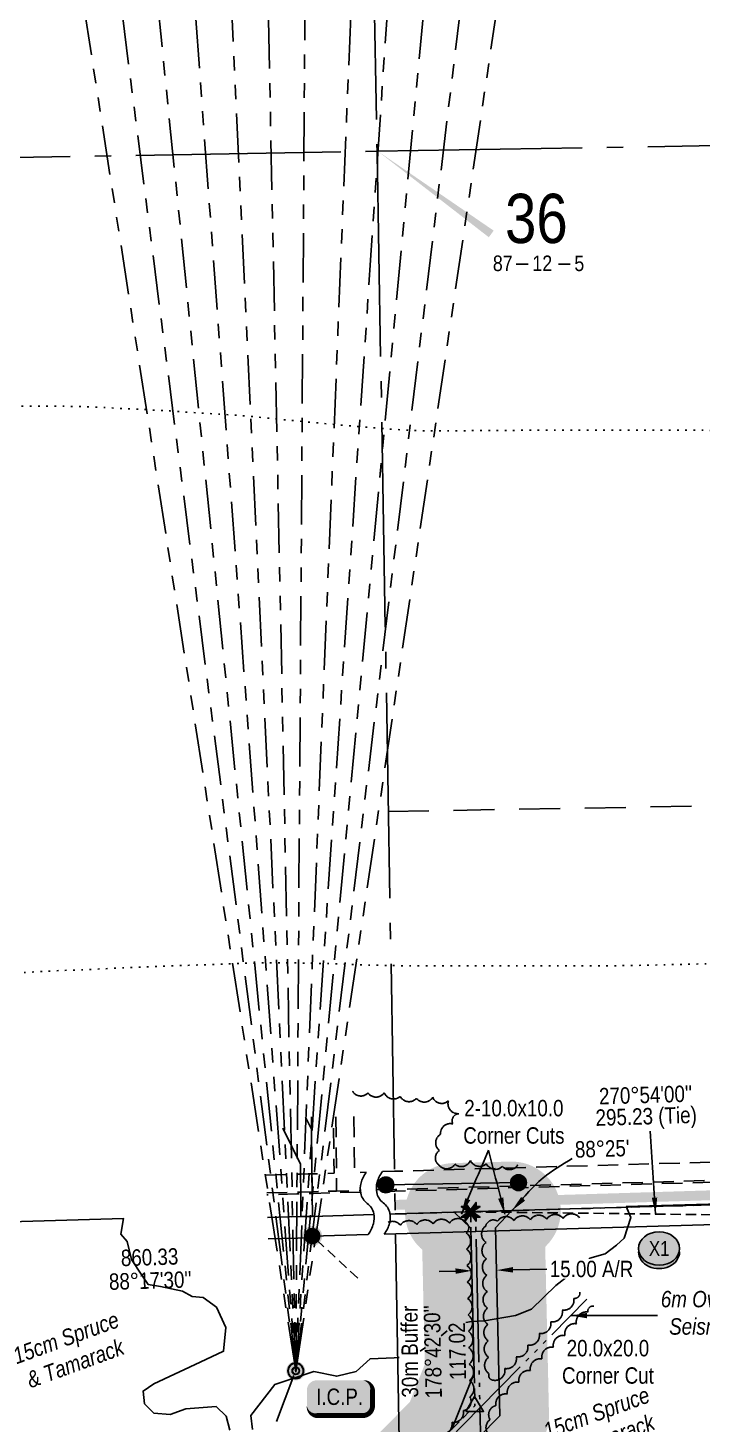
# Model space of a CAD drawing. Extents: x 570482 to 581403, y 6264409 to 6273171.
# Drawn here: x 575341 to 575752, y 6271452 to 6272302 of the extents above; entities that cross this region are included whole.
import ezdxf
from ezdxf.enums import TextEntityAlignment as Align

# ---------------------------------------------------------------- set-up
doc = ezdxf.new("R2010")
doc.units = 0
doc.header["$LTSCALE"] = 5
doc.header["$PDMODE"] = 34
doc.header["$PDSIZE"] = 0.03
for name, pattern in [('0', [1, 1, 0]), ('foc-ACCESSROAD', [3.75, 2.5, -1.25]), ('foc-DOT', [1, 0.2, -0.8]), ('foc-DRILLPATH', [14.75, 6, -1.75, 1.75, -1.75, 1.75, -1.75]), ('foc-FLOWLINE', [3.75, 2.5, -1.25]), ('foc-LSD', [8, 5, -3]), ('foc-QUARTERLINE', [33, 25, -3, 2, -3]), ('foc-SEISMIC', [20.5, 15, -1, 0.5, -1, 0.5, -1, 0.5, -1]), ('foc-TIELINE', [1.875, 1.25, -0.625]), ('foc-TRAV', [1.875, 1.25, -0.625])]:
    doc.linetypes.add(name, pattern=pattern)
doc.layers.get('Defpoints').update_dxf_attribs({"color": 9})
for name, color, linetype in [('10', 1, 'Continuous'), ('9', 3, 'Continuous'), ('ABADATA-DRILL', 8, 'foc-DOT'), ('AS-POWER', 104, 'foc-POWER'), ('AS-POWER-EXISTING-PP', 72, 'Continuous'), ('AS-ROADS', 254, 'Continuous'), ('AS-SEISMIC', 224, 'foc-SEISMIC'), ('CG-NOTES', 7, 'Continuous'), ('F-AR', 190, 'foc-ACCESSROAD'), ('F-EZE', 190, 'foc-FLOWLINE'), ('F-RW', 190, 'Continuous'), ('L-BD', 7, 'Continuous'), ('L-MON', 1, 'Continuous'), ('L-QSEC', 8, 'foc-QUARTERLINE'), ('L-SECLBL', 7, 'Continuous'), ('L-SECTION-LSD', 7, 'foc-LSD'), ('L-TIE', 7, 'foc-TIELINE'), ('P-BUFFER-H 30m', 51, 'Continuous'), ('P-CROSSINGS', 250, 'Continuous'), ('P-FNC BUFFER-T', 40, 'Continuous'), ('P-PDRILLPATH', 12, 'foc-DRILLPATH'), ('P-PROPOSED', 10, 'Continuous'), ('P-PROPOSED-H', 21, 'Continuous'), ('P-TRAV', 4, 'foc-TRAV'), ('P-TXT', 4, 'Continuous'), ('T-BUSH', 110, '0'), ('T-BUSH-T', 110, 'Continuous'), ('WETLAND', 143, 'Continuous')]:
    doc.layers.add(name, color=color, linetype=linetype)
doc.styles.add('80', font='ARIALN.TTF', dxfattribs={"height": 10})
doc.styles.add('80CG', font='ARIALN.TTF', dxfattribs={"height": 10})
doc.styles.add('80L', font='ARIALN.TTF', dxfattribs={"height": 10})
doc.styles.add('80LS', font='ARIALNI.TTF', dxfattribs={"height": 10})
doc.styles.add('Crossing', font='ARIALN.TTF', dxfattribs={"height": 10})
doc.styles.add('foc-LtypeFont', font='ARIALN.TTF', dxfattribs={"height": 7.35})
doc.styles.add('SIMPLEX', font='ARIALN.TTF')
doc.linetypes.add('foc-POWER', pattern='A,6,-1,["P",foc-LtypeFont,S=0.2,R=0,X=-0.625,Y=-0.75],-1.24,4', length=12.24)
doc.dimstyles.new('Compass 5 000', dxfattribs={"dimscale": 5, "dimtxt": 9, "dimasz": 2, "dimexe": 0.2, "dimexo": 0.0625, "dimgap": 0.5, "dimtad": 0, "dimtih": 1, "dimtoh": 1, "dimzin": 0, "dimdsep": 46, "dimtxsty": '80CG', "dimcen": 0.1, "dimse1": 1, "dimse2": 1, "dimclrd": 256, "dimclrt": 256, "dimaunit": 1, "dimadec": 4, "dimazin": 0, "dimtfac": 0.06, "dimtofl": 0, "dimtmove": 0, "dimatfit": 1, "dimfxl": 0.2, "dimtolj": 1, "dimtzin": 0, "dimlwd": -1, "dimarcsym": 0})

# ---------------------------------------------------------------- blocks, each defined once
blk = doc.blocks.new('L-SECLBL')
at = {"layer": '9', "color": 7}
for p, q in [((-5.08, -27.83), (-12.29, -27.83)), ((20.7, -27.83), (13.5, -27.83))]:
    blk.add_line(p, q, dxfattribs=at)
at = {"layer": '10', "color": 2, "style": 'SIMPLEX'}
blk.add_attdef('SEC', text='', height=30, dxfattribs=at).set_placement((0, 0), align=Align.MIDDLE)
at = {"layer": '10', "color": 5, "style": '80L'}
blk.add_attdef('TWP', text='', height=9.5, dxfattribs=at).set_placement((-14.43, -27.37), align=Align.MIDDLE_RIGHT)
blk.add_attdef('RGE', text='', height=9.5, dxfattribs=at).set_placement((3.62, -27.37), align=Align.MIDDLE_CENTER)
blk.add_attdef('MER', text='', height=9.5, dxfattribs=at).set_placement((23.17, -27.37), align=Align.MIDDLE_LEFT)
blk = doc.blocks.new('TRIA')
blk.add_hatch(color=255).paths.add_polyline_path([(-0.04, 1.52), (-1.47, -0.87), (1.39, -0.87)])
blk = doc.blocks.new('TRIAA')
blk.add_blockref('TRIA', (0, 0))
blk = doc.blocks.new('TRIB')
at = {"color": 1}
blk.add_lwpolyline([(-1.12, -0.67), (-0.04, 1.13), (1.04, -0.67)], close=True, dxfattribs=at)
blk = doc.blocks.new('TRIBB')
blk.add_blockref('TRIB', (0, 0))
blk = doc.blocks.new('TRICC')
for name in ['TRIAA', 'TRIBB']:
    blk.add_blockref(name, (0, 0))
blk = doc.blocks.new('plspike')
blk.add_blockref('TRICC', (0, 0))
blk = doc.blocks.new('TEMP')
h = blk.add_hatch(color=255)
h.dxf.hatch_style = 1
h.paths.add_polyline_path([(0, 0.25), (-0.67, 1.15), (-0.67, 0.67), (-1.15, 0.67), (-0.25, 0), (-1.15, -0.67), (-0.67, -0.67), (-0.67, -1.15), (0, -0.25), (0.67, -1.15), (0.67, -0.67), (1.15, -0.67), (0.25, 0), (1.15, 0.67), (0.67, 0.67), (0.67, 1.15)])
h.paths.add_polyline_path([(0.57, 0.85), (0.57, 0.57), (0.85, 0.57), (0.08, 0), (0.85, -0.57), (0.57, -0.57), (0.57, -0.85), (0, -0.08), (-0.57, -0.85), (-0.57, -0.57), (-0.85, -0.57), (-0.08, 0), (-0.85, 0.57), (-0.57, 0.57), (-0.57, 0.85), (0, 0.08)], flags=16)
h = blk.add_hatch(color=1)
h.dxf.hatch_style = 1
h.paths.add_polyline_path([(0, 0.08), (-0.57, 0.85), (-0.57, 0.57), (-0.85, 0.57), (-0.08, 0), (-0.85, -0.57), (-0.57, -0.57), (-0.57, -0.85), (0, -0.08), (0.57, -0.85), (0.57, -0.57), (0.85, -0.57), (0.08, 0), (0.85, 0.57), (0.57, 0.57), (0.57, 0.85)])
at = {"color": 1}
for p, q in [((-0.08, 0), (0.08, 0)), ((0, 0.08), (0, -0.08))]:
    blk.add_line(p, q, dxfattribs=at)
at = {"color": 255, "flags": 128}
blk.add_lwpolyline([(-0.25, 0), (-1.15, 0.67), (-0.67, 0.67), (-0.67, 1.15), (0, 0.25), (0.67, 1.15), (0.67, 0.67), (1.15, 0.67), (0.25, 0), (1.15, -0.67), (0.67, -0.67), (0.67, -1.15), (0, -0.25), (-0.67, -1.15), (-0.67, -0.67), (-1.15, -0.67)], close=True, dxfattribs=at)
at = {"color": 1, "flags": 128}
blk.add_lwpolyline([(-0.08, 0), (-0.85, 0.57), (-0.57, 0.57), (-0.57, 0.85), (0, 0.08), (0.57, 0.85), (0.57, 0.57), (0.85, 0.57), (0.08, 0), (0.85, -0.57), (0.57, -0.57), (0.57, -0.85), (0, -0.08), (-0.57, -0.85), (-0.57, -0.57), (-0.85, -0.57)], close=True, dxfattribs=at)
blk = doc.blocks.new('xing2')
h = blk.add_hatch(color=50)
h.dxf.hatch_style = 1
edge = h.paths.add_edge_path()
edge.add_ellipse((0, 0), major_axis=(-12.5, 0), ratio=0.816297, start_angle=0, end_angle=360)
h = blk.add_hatch(color=250)
h.dxf.hatch_style = 1
edge = h.paths.add_edge_path()
edge.add_ellipse((0, -2.05), major_axis=(-12.5, 0), ratio=0.816297, start_angle=0, end_angle=180)
edge.add_line((12.5, -2.05), (12.5, 0))
edge.add_ellipse((0, 0), major_axis=(-12.5, 0), ratio=0.816297, start_angle=0, end_angle=180, ccw=False)
edge.add_line((-12.5, 0), (-12.5, -2.05))
at = {"color": 250}
blk.add_ellipse((0, 0), major_axis=(-12.5, 0), ratio=0.816297, dxfattribs=at)
blk.add_ellipse((0, -2.05), major_axis=(-12.5, 0), ratio=0.816297, start_param=0, end_param=3.141593, dxfattribs=at)
at = {"color": 250, "style": 'Crossing'}
blk.add_attdef('CROSSING', text='', height=9, dxfattribs=at).set_placement((0.09, 0.02), align=Align.MIDDLE_CENTER)
at = {"color": 250, "style": 'Crossing', "flags": 1}
for tag, p in [('OWNER', (0.09, -12.49)), ('DESCRIPTION', (0.09, -25.77)), ('LOCATION', (0.09, -39.3)), ('DWG_REF', (0.09, -52.84))]:
    blk.add_attdef(tag, text='', height=9, dxfattribs=at).set_placement(p, align=Align.MIDDLE_CENTER)
blk = doc.blocks.new('fdia')
at = {"color": 255, "const_width": 1}
blk.add_lwpolyline([(-0.5, 0, 1), (0.5, 0, 1)], format="xyb", close=True, dxfattribs=at)
blk = doc.blocks.new('Fdiaa')
blk.add_blockref('fdia', (0, 0))
blk = doc.blocks.new('fdib')
at = {"color": 1, "const_width": 1.6}
blk.add_lwpolyline([(-0.4, 0, 1), (0.4, 0, 1)], format="xyb", close=True, dxfattribs=at)
at = {"color": 1}
blk.add_circle((0, 0), 0.8, dxfattribs=at)
blk = doc.blocks.new('Fdibb')
blk.add_blockref('fdib', (0, 0))
blk = doc.blocks.new('fdicc')
for name in ['Fdibb', 'Fdiaa']:
    blk.add_blockref(name, (0, 0))
blk = doc.blocks.new('FDI')
blk.add_blockref('fdicc', (0, 0))
blk = doc.blocks.new('POWERPOLE')
h = blk.add_hatch(color=255)
edge = h.paths.add_edge_path()
edge.add_arc((0, 0), 0.96, 0, 360)
at = {"linetype": 'Continuous'}
for p, q in [((0.68, -0.68), (-0.68, 0.68)), ((-0.68, -0.68), (0.68, 0.68))]:
    blk.add_line(p, q, dxfattribs=at)
blk.add_circle((0, 0), 0.96, dxfattribs=at)
blk = doc.blocks.new('plbh')
at = {"layer": 'L-MON'}
h = blk.add_hatch(color=255, dxfattribs=at)
h.dxf.hatch_style = 1
edge = h.paths.add_edge_path()
edge.add_arc((0, 0), 1.16, 0, 360)
h = blk.add_hatch(color=256, dxfattribs=at)
h.dxf.hatch_style = 1
h.paths.add_polyline_path([(-0.96, 0, 1), (0.96, 0, 1)])
h.paths.add_polyline_path([(0.91, 0, -1), (-0.91, 0, -1)], flags=16)
h.paths.add_polyline_path([(0.45, 0, -1), (-0.45, 0, -1)], flags=0)
h = blk.add_hatch(color=256, dxfattribs=at)
h.dxf.hatch_style = 1
h.paths.add_polyline_path([(-0.45, 0, 1), (0.45, 0, 1)])
h.paths.add_polyline_path([(0.4, 0, -1), (-0.4, 0, -1)], flags=16)
at = {"layer": 'L-MON', "color": 240}
for radius in [0.96, 0.91, 0.45, 0.4]:
    blk.add_circle((0, 0), radius, dxfattribs=at)
blk = doc.blocks.new('*U109')
h = blk.add_hatch(color=254)
edge = h.paths.add_edge_path()
edge.add_line((-14, -11.5), (14, -11.5))
edge.add_arc((14, -5.5), 6, 270, 360)
edge.add_line((20, -5.5), (20, 4))
edge.add_arc((14, 4), 6, 0, 90)
edge.add_line((14, 10), (-14, 10))
edge.add_arc((-14, 4), 6, 90, 180)
edge.add_line((-20, 4), (-20, -5.5))
edge.add_arc((-14, -5.5), 6, 180, 270)
at = {"color": 1, "flags": 128}
blk.add_lwpolyline([(-14, -11.5, 3, 3, 0), (14, -11.5, 3, 3, 0.414214), (20, -5.5, 3, 3, 0), (20, 4, 3, 0, 0.414214), (14, 10, 0, 0, 0), (-14, 10, 0, 0, 0.414214), (-20, 4, 0, 0, 0), (-20, -5.5, 0, 3, 0.414214)], format="xyseb", close=True, dxfattribs=at)
blk.add_lwpolyline([(-9.97, -5.3, 0, 10, 0), (0, 0, 5, 5, 0)], format="xyseb", dxfattribs=at)
at = {"color": 1, "style": '80'}
blk.add_attdef('ENTER_TEXT_001', (-35.99, -5), '', height=10, dxfattribs=at)
blk = doc.blocks.new('*D98')
at = {"layer": 'Defpoints', "color": 0, "transparency": 16777216}
for p in [(575626.33, 6271545.63), (575611.49, 6271538.74), (575626.48, 6271539.08)]:
    blk.add_point(p, dxfattribs=at)
at = {"layer": 'P-TXT', "transparency": 16777216}
for p, q in [((575601.35, 6271545.07), (575591.35, 6271544.85)), ((575636.33, 6271545.86), (575656.95, 6271546.32))]:
    blk.add_line(p, q, dxfattribs=at)
for points in [[(575601.31, 6271546.74), (575601.38, 6271543.4), (575611.34, 6271545.3)], [(575636.29, 6271547.53), (575636.37, 6271544.19), (575626.33, 6271545.63)]]:
    blk.add_solid(points, dxfattribs=at)
at = {"layer": 'P-TXT', "transparency": 16777216, "insert": (575684.24, 6271546.32), "char_height": 10, "attachment_point": 5, "style": '80CG', "bg_fill": 3, "box_fill_scale": 1.1, "bg_fill_color": 256, "bg_fill_true_color": 13158600, "bg_fill_transparency": 0}
blk.add_mtext('\\A1;15.00 A/R', dxfattribs=at)

msp = doc.modelspace()

# ---------------------------------------------------------------- hatches: boundary and pattern name
at = {"layer": 'P-BUFFER-H 30m'}
h = msp.add_hatch(color=256, dxfattribs=at)
h.dxf.hatch_style = 1
edge = h.paths.add_edge_path()
edge.add_arc((575498.378, 6271312.2), 99.958, 0.503381, 33.282901, ccw=False)
edge.add_line((575598.332, 6271313.079), (575599.473, 6271183.139))
edge.add_arc((575499.52, 6271182.261), 99.958, -89.496619, 0.503381, ccw=False)
edge.add_line((575500.398, 6271082.307), (575310.486, 6271080.638))
edge.add_arc((575309.608, 6271180.592), 99.958, 180.503381, 270.503381, ccw=False)
edge.add_line((575209.654, 6271179.714), (575208.512, 6271309.654))
edge.add_arc((575308.466, 6271310.532), 99.958, 90.503381, 180.503381, ccw=False)
edge.add_line((575307.588, 6271410.486), (575497.5, 6271412.154))
edge.add_arc((575498.378, 6271312.2), 99.958, 78.077308, 90.503381, ccw=False)
edge.add_line((575519.029, 6271410.002), (575573.539, 6271465.428))
edge.add_line((575573.539, 6271465.428), (575582.63, 6271488.371))
edge.add_line((575582.63, 6271488.371), (575581.059, 6271558.046))
edge.add_line((575581.059, 6271558.046), (575579.886, 6271559.16))
edge.add_arc((575600.54, 6271580.9), 29.987, 91.492457, 226.467361, ccw=False)
edge.add_line((575599.759, 6271610.877), (575634.732, 6271611.788))
edge.add_arc((575635.513, 6271581.811), 29.987, -43.532639, 91.492457, ccw=False)
edge.add_line((575657.254, 6271561.157), (575656.005, 6271559.843))
edge.add_line((575656.005, 6271559.843), (575658.309, 6271457.666))
edge.add_arc((575628.33, 6271456.99), 29.987, -44.522762, 1.291687, ccw=False)
edge.add_line((575649.71, 6271435.963), (575581.94, 6271367.055))
at = {"layer": 'P-PROPOSED-H'}
h = msp.add_hatch(color=256, dxfattribs=at)
h.dxf.hatch_style = 1
h.paths.add_polyline_path([(575612.746, 6271482.972), (575610.757, 6271571.193), (575600.54, 6271580.9), (575635.513, 6271581.811), (575625.747, 6271571.531), (575628.33, 6271456.99), (575485.824, 6271312.09), (575464.611, 6271311.904), (575599.179, 6271448.733)])

# ---------------------------------------------------------------- linework, layer by layer
at = {"layer": 'ABADATA-DRILL', "flags": 128}
for points in [[(574629.628, 6272033.367), (574630.451, 6272033.596), (574642.526, 6272036.859), (574654.745, 6272039.855), (574667.109, 6272042.603), (574679.658, 6272045.044), (574692.376, 6272046.928), (574705.189, 6272048.593), (574718.053, 6272050.18), (574730.947, 6272051.777), (574743.851, 6272053.354), (574756.646, 6272054.909), (574769.608, 6272056.638), (574778.299, 6272057.741), (574782.362, 6272058.202), (574791.774, 6272059.318), (574804.737, 6272060.986), (574817.709, 6272062.665), (574830.718, 6272063.953), (574843.76, 6272064.543), (574856.691, 6272064.62), (574869.767, 6272064.38), (574882.854, 6272064.1), (574895.95, 6272063.851), (574909.036, 6272063.661), (574922.109, 6272063.581), (574935.149, 6272063.69), (574948.224, 6272064.08), (574961.116, 6272064.667), (574974.165, 6272065.377), (574987.137, 6272065.995), (575000.045, 6272066.212), (575012.977, 6272066.189), (575025.898, 6272066.257), (575038.81, 6272066.264), (575051.742, 6272066.231), (575064.673, 6272066.289), (575077.744, 6272066.349), (575090.675, 6272066.416), (575103.614, 6272066.614), (575116.552, 6272066.841), (575129.439, 6272067.138), (575142.405, 6272067.456), (575155.353, 6272067.694), (575168.212, 6272067.86), (575181.139, 6272068.127), (575194.054, 6272068.555), (575206.947, 6272069.022), (575219.852, 6272069.469), (575232.779, 6272069.726), (575245.717, 6272069.924), (575258.624, 6272070.241), (575271.559, 6272070.608), (575284.626, 6272070.928), (575297.704, 6272071.178), (575310.73, 6272071.497), (575323.646, 6272071.845), (575336.575, 6272071.992), (575349.497, 6272072.009), (575362.531, 6272071.918), (575375.438, 6272071.596), (575388.36, 6272071.023), (575401.424, 6272070.332), (575414.417, 6272069.741), (575427.272, 6272068.997), (575440.159, 6272068.113), (575453.046, 6272067.31), (575467.043, 6272066.446), (575479.934, 6272065.372), (575492.929, 6272064.051), (575505.933, 6272062.789), (575518.897, 6272061.567), (575531.749, 6272060.403), (575544.64, 6272059.32), (575557.511, 6272058.266), (575570.509, 6272057.364), (575583.418, 6272056.931), (575596.351, 6272056.909), (575609.441, 6272057.029), (575622.441, 6272057.118), (575635.312, 6272057.174), (575648.232, 6272057.271), (575661.144, 6272057.318), (575674.085, 6272057.336), (575686.988, 6272057.263), (575699.33, 6272057.27), (575708.831, 6272057.337), (575721.742, 6272057.354), (575734.674, 6272057.362), (575747.737, 6272057.311), (575760.813, 6272057.081), (575773.841, 6272056.761), (575786.74, 6272056.337), (575799.662, 6272055.804), (575812.565, 6272055.131), (575825.542, 6272054.309), (575838.459, 6272053.457), (575851.365, 6272052.653), (575864.431, 6272051.843), (575877.399, 6272050.971), (575890.247, 6272050.067), (575903.116, 6272049.053), (575915.977, 6272047.969), (575928.878, 6272046.936), (575941.728, 6272045.882), (575976.525, 6272042.953)], [(574635.014, 6271728.377), (574638.209, 6271727.889), (574650.282, 6271726.161), (574662.421, 6271724.605), (574667.653, 6271723.986), (574674.708, 6271723.171), (574687.034, 6271721.807), (574699.529, 6271720.477), (574712.015, 6271719.136), (574719.48, 6271718.347), (574724.64, 6271717.808), (574737.355, 6271716.531), (574741.482, 6271716.134), (574750.208, 6271715.307), (574753.474, 6271715.005), (574763.141, 6271714.145), (574776.13, 6271713.163), (574789.165, 6271712.412), (574799.474, 6271712.003), (574812.542, 6271711.673), (574825.618, 6271711.453), (574838.683, 6271711.283), (574851.757, 6271711.143), (574864.849, 6271711.143), (574877.888, 6271711.312), (574890.806, 6271711.57), (574903.732, 6271711.867), (574916.648, 6271712.234), (574929.711, 6271712.714), (574942.774, 6271713.234), (574955.839, 6271713.634), (574968.899, 6271713.764), (574981.961, 6271713.753), (574995.045, 6271713.633), (575008.132, 6271713.364), (575021.211, 6271712.973), (575034.292, 6271712.493), (575047.382, 6271712.024), (575060.451, 6271711.613), (575073.51, 6271711.213), (575086.578, 6271710.853), (575099.656, 6271710.523), (575112.761, 6271710.383), (575125.829, 6271710.593), (575138.884, 6271711.013), (575151.968, 6271711.453), (575165.041, 6271711.953), (575178.112, 6271712.583), (575191.19, 6271713.373), (575204.265, 6271714.373), (575217.286, 6271715.562), (575230.295, 6271716.862), (575243.273, 6271718.2), (575256.293, 6271719.459), (575269.315, 6271720.628), (575282.335, 6271721.888), (575295.352, 6271723.267), (575308.372, 6271724.566), (575321.414, 6271725.686), (575334.459, 6271726.665), (575347.496, 6271727.515), (575360.557, 6271728.154), (575373.63, 6271728.655), (575386.712, 6271729.205), (575399.773, 6271729.844), (575412.845, 6271730.424), (575425.928, 6271730.895), (575439.012, 6271731.355), (575452.076, 6271731.815), (575465.15, 6271732.305), (575478.065, 6271732.702), (575491.144, 6271732.842), (575504.047, 6271732.779), (575516.883, 6271732.585), (575529.752, 6271732.191), (575542.682, 6271731.698), (575555.601, 6271731.295), (575568.507, 6271731.112), (575575.629, 6271731.068), (575588.701, 6271731.038), (575601.752, 6271731.097), (575614.844, 6271731.117), (575627.926, 6271731.078), (575641.019, 6271731.058), (575654.121, 6271731.048), (575667.234, 6271730.999), (575680.326, 6271730.979), (575693.407, 6271731.049), (575706.466, 6271731.209), (575719.554, 6271731.449), (575736.4, 6271731.846), (575749.486, 6271732.176), (575762.573, 6271732.476), (575775.66, 6271732.766), (575788.736, 6271733.066), (575801.792, 6271733.426), (575814.868, 6271733.756), (575827.938, 6271733.886), (575841.031, 6271733.836), (575854.097, 6271733.596), (575867.184, 6271733.306), (575880.281, 6271733.057), (575893.367, 6271732.817), (575906.452, 6271732.617), (575919.539, 6271732.367), (575932.486, 6271732.055), (575945.582, 6271731.835), (575958.507, 6271731.692), (575971.35, 6271731.598), (575984.233, 6271731.545), (575997.185, 6271731.562), (576010.127, 6271731.55), (576023.05, 6271731.497), (576036.034, 6271731.396), (576048.948, 6271731.253), (576062.033, 6271731.133), (576074.975, 6271731.091), (576087.917, 6271731.108), (576101.01, 6271731.068), (576113.964, 6271730.966), (576126.886, 6271730.964), (576139.994, 6271731.154), (576152.922, 6271731.422), (576165.859, 6271731.689), (576178.778, 6271731.876), (576191.667, 6271732.013), (576204.754, 6271732.283), (576221.085, 6271732.941), (576242.05, 6271733.99)]]:
    msp.add_lwpolyline(points, dxfattribs=at)
at = {"layer": 'AS-POWER', "flags": 128}
msp.add_lwpolyline([(575558.907, 6271597.594), (575639.736, 6271598.955)], dxfattribs=at)
at = {"layer": 'AS-ROADS', "const_width": 5.997, "flags": 128}
msp.add_lwpolyline([(576470.68, 6271613.061), (575676.438, 6271588.806), (575601.379, 6271586.501), (575564.996, 6271585.437)], dxfattribs=at)
at = {"layer": 'AS-SEISMIC'}
msp.add_line((575620.233, 6271284.611), (575613.605, 6271577.936), dxfattribs=at)
at = {"layer": 'AS-SEISMIC', "flags": 128}
msp.add_lwpolyline([(575288.98, 6271155.126), (575312.714, 6271168.541), (575332.864, 6271179.93), (575559.658, 6271404.269), (575616.23, 6271461.782), (575681.324, 6271527.959)], dxfattribs=at)
at = {"layer": 'F-AR', "flags": 128}
for points in [[(575528.438, 6271639.121), (575528.901, 6271593.857), (575513.982, 6271593.464), (575513.859, 6271604.339), (575513.565, 6271631.55), (575513.482, 6271638.957)], [(575553.13, 6271594.505), (575564.39, 6271594.827), (575902.636, 6271604.498), (576124.212, 6271611.133), (576141.112, 6271611.598), (576148.107, 6271611.79), (576239.114, 6271614.291), (576249.897, 6271614.587), (576370.729, 6271618.641), (576400.878, 6271619.663), (576470.522, 6271622.002)], [(575486.323, 6271592.671), (575504.611, 6271593.195), (575506.654, 6271593.254), (575506.984, 6271593.264), (575513.982, 6271593.464), (575528.901, 6271593.857), (575543.33, 6271594.269)], [(575551.606, 6271579.503), (575514.162, 6271578.43), (575511.77, 6271578.362), (575507.16, 6271578.255), (575506.774, 6271578.244), (575497.524, 6271577.979)]]:
    msp.add_lwpolyline(points, dxfattribs=at)
msp.add_lwpolyline([(576470.793, 6271606.972), (576401.153, 6271604.639), (576371, 6271603.85), (576250.328, 6271599.587), (576148.266, 6271596.622), (576141.271, 6271596.418, -0.0000164), (575905.235, 6271589.64, -0.0000164), (575564.532, 6271579.867), (575561.43, 6271579.778)], format="xyb", dxfattribs=at)
at = {"layer": 'F-EZE', "flags": 128}
for points in [[(575486.028, 6271603.59), (575504.497, 6271604.09), (575506.857, 6271604.153), (575511.499, 6271604.279), (575513.859, 6271604.339), (575527.332, 6271604.707), (575526.954, 6271639.105)], [(575539.448, 6271639.242), (575539.824, 6271605.067), (575546.985, 6271605.274)], [(575556.786, 6271605.676), (575564.19, 6271605.891), (576123.911, 6271622.071), (576140.997, 6271622.567), (576147.993, 6271622.769), (576238.811, 6271625.403), (576370.535, 6271629.217), (576400.687, 6271630.097), (576407.004, 6271630.28), (576470.322, 6271633.094)], [(576470.547, 6271620.597), (576407.462, 6271617.793), (576400.916, 6271617.607), (576370.764, 6271616.74), (576148.122, 6271610.383), (576141.127, 6271610.183), (575564.41, 6271593.753), (575553.256, 6271593.435)], [(575543.443, 6271593.219), (575514.005, 6271592.379), (575511.624, 6271592.311), (575506.997, 6271592.179), (575504.622, 6271592.111), (575486.352, 6271591.591)]]:
    msp.add_lwpolyline(points, dxfattribs=at)
at = {"layer": 'F-RW'}
for points in [[(575561.43, 6271579.778), (575564.532, 6271579.867), (575905.235, 6271589.64), (576141.271, 6271596.418), (576141.127, 6271610.183), (576141.112, 6271611.598), (576140.997, 6271622.567), (576140.472, 6271672.662), (576147.468, 6271672.736), (576147.993, 6271622.769), (576148.107, 6271611.79), (576148.122, 6271610.383), (576148.266, 6271596.622), (576250.328, 6271599.587), (576371, 6271603.85), (576401.153, 6271604.639), (576470.793, 6271606.972)], [(575509.885, 6271638.921), (575513.565, 6271631.55), (575513.859, 6271604.339), (575513.982, 6271593.464), (575514.005, 6271592.379), (575514.162, 6271578.43), (575551.606, 6271579.503)], [(575486.728, 6271577.669), (575506.774, 6271578.244), (575507.16, 6271578.255), (575506.997, 6271592.179), (575506.984, 6271593.264), (575506.857, 6271604.153), (575506.786, 6271610.17), (575496.058, 6271632.183)], [(576470.936, 6271599.055), (576401.301, 6271596.584), (576371.149, 6271595.743), (576250.569, 6271591.236), (576148.352, 6271588.617), (576148.392, 6271584.615), (575905.579, 6271577.65), (575564.879, 6271567.877), (575557.877, 6271567.676)], [(575548.072, 6271567.395), (575514.065, 6271566.42), (575514.076, 6271565.42), (575487.081, 6271564.647)]]:
    msp.add_lwpolyline(points, dxfattribs=at)
at = {"layer": 'F-RW', "flags": 128}
for points in [[(575546.985, 6271605.274, 0.0981962), (575543.769, 6271598.76, 0.1150249), (575543.559, 6271592.539, 0.1891018), (575547.528, 6271586.335, -0.1891018), (575551.497, 6271580.13, -0.1150249), (575551.287, 6271573.91, -0.0981962), (575548.072, 6271567.395)], [(575556.787, 6271605.677, 0.0981962), (575553.561, 6271599.142, 0.1150249), (575553.35, 6271592.901, 0.1891018), (575557.332, 6271586.677, -0.1891018), (575561.314, 6271580.452, -0.1150249), (575561.103, 6271574.212, -0.0981962), (575557.877, 6271567.676)]]:
    msp.add_lwpolyline(points, format="xyb", dxfattribs=at)
at = {"layer": 'L-QSEC'}
for p, q in [((575538.612, 6273031.425), (575553.562, 6272227.178)), ((575553.562, 6272227.178), (576359.37, 6272240.977)), ((574746.577, 6272213.359), (575553.562, 6272227.178)), ((575553.562, 6272227.178), (575567.334, 6271422.916))]:
    msp.add_line(p, q, dxfattribs=at)
at = {"layer": 'L-SECLBL', "flags": 128}
msp.add_lwpolyline([(575554.058, 6272227.186, 0, 5, 0), (575623.12, 6272176.838, 0, 0, 0)], format="xyseb", dxfattribs=at)
at = {"layer": 'L-SECTION-LSD'}
msp.add_line((575560.154, 6271825.042), (576366.63, 6271838.858), dxfattribs=at)
at = {"layer": 'L-TIE'}
for p, q in [((575610.532, 6271581.187), (575905.579, 6271577.65)), ((575541.822, 6271540.781), (575514.065, 6271566.42))]:
    msp.add_line(p, q, dxfattribs=at)
at = {"layer": 'P-PDRILLPATH'}
for p, q in [((575724.274, 6272975.619), (575503.963, 6271483.616)), ((575503.963, 6271483.616), (575684.297, 6272974.935)), ((575644.319, 6272974.251), (575503.963, 6271483.616)), ((575503.963, 6271483.616), (575604.342, 6272973.567)), ((575564.365, 6272972.883), (575503.963, 6271483.616)), ((575314.086, 6272968.401), (575503.963, 6271483.616)), ((575503.963, 6271483.616), (575354.063, 6272969.085)), ((575394.04, 6272969.769), (575503.963, 6271483.616)), ((575503.963, 6271483.616), (575434.017, 6272970.453)), ((575473.995, 6272971.137), (575503.963, 6271483.616)), ((575503.963, 6271483.616), (575513.972, 6272971.821))]:
    msp.add_line(p, q, dxfattribs=at)
at = {"layer": 'P-PDRILLPATH', "flags": 128}
for points in [[(575503.954, 6271484.324), (575273.507, 6272967.981)], [(575413.97, 6271246.475), (575503.954, 6271484.324)]]:
    msp.add_lwpolyline(points, dxfattribs=at)
at = {"layer": 'P-PROPOSED'}
msp.add_lwpolyline([(575612.746, 6271482.972), (575610.757, 6271571.193), (575600.54, 6271580.9), (575635.513, 6271581.811), (575625.747, 6271571.531), (575628.33, 6271456.99), (575485.824, 6271312.09), (575464.611, 6271311.904), (575599.179, 6271448.733)], close=True, dxfattribs=at)
at = {"layer": 'P-TRAV'}
for p, q in [((575610.532, 6271581.185), (575610.757, 6271571.193)), ((575612.746, 6271482.972), (575613.197, 6271462.986)), ((575599.179, 6271448.733), (575613.197, 6271462.986))]:
    msp.add_line(p, q, dxfattribs=at)
at = {"layer": 'T-BUSH', "flags": 128}
for points in [[(575639.315, 6271609.855, -0.5205671), (575629.894, 6271608.845, -0.5205671), (575620.147, 6271610.523, -0.5205671), (575610.422, 6271612.469, -0.5205671), (575600.955, 6271610.21, -0.5205671), (575591.166, 6271609.728, -0.5205671), (575591.496, 6271618.495, -0.5205671), (575592.184, 6271628.393, -0.5205671), (575599.703, 6271634.718, -0.5205671), (575603.264, 6271640.961, -0.5205671), (575596.992, 6271648.744, -0.5205671), (575587.478, 6271650.939, -0.5205671), (575577.55, 6271650.319, -0.5205671), (575567.627, 6271651.474, -0.5205671), (575557.942, 6271653.691, -0.5205671), (575547.947, 6271653.672, -0.5205671), (575538.583, 6271654.705, -0.5205671)], [(575676.934, 6271577.583, 0.5205671), (575666.947, 6271577.165, 0.5205671), (575656.96, 6271576.748, 0.5205671), (575646.973, 6271576.33, 0.5205671), (575636.986, 6271575.912, 0.5205671), (575626.999, 6271575.495, 0.5205671), (575619.727, 6271572.532, 0.5205671), (575619.952, 6271562.539, 0.5205671), (575620.178, 6271552.546, 0.5205671), (575620.404, 6271542.552, 0.5205671), (575620.63, 6271532.559, 0.5205671), (575620.856, 6271522.566, 0.5205671), (575621.081, 6271512.573, 0.5205671), (575621.307, 6271502.58, 0.5205671), (575621.533, 6271492.586, 0.5205671), (575621.759, 6271482.593, 0.5205671), (575624.363, 6271478.603, 0.5205671), (575631.373, 6271485.729, 0.5205671), (575638.382, 6271492.855, 0.5205671), (575645.392, 6271499.982, 0.5205671), (575652.402, 6271507.108, 0.5205671), (575659.411, 6271514.234, 0.5205671), (575666.421, 6271521.36, 0.5205671), (575673.43, 6271528.486, 0.5205671), (575677.049, 6271532.165, 0.5205671)], [(575315.384, 6271515.715, 0.5205671), (575315.508, 6271505.72, 0.5205671), (575315.631, 6271495.725, 0.5205671), (575315.754, 6271485.73, 0.5205671), (575315.877, 6271475.735, 0.5205671), (575316, 6271465.74, 0.5205671), (575316.123, 6271455.745, 0.5205671), (575316.246, 6271445.75, 0.5205671), (575316.347, 6271435.755, 0.5205671), (575316.426, 6271425.759, 0.5205671), (575316.504, 6271415.764, 0.5205671), (575316.583, 6271405.768, 0.5205671), (575316.662, 6271395.773, 0.5205671), (575316.741, 6271385.777, 0.5205671), (575316.82, 6271375.782, 0.5205671), (575316.898, 6271365.787, 0.5205671), (575316.977, 6271355.791, 0.5205671), (575317.056, 6271345.796, 0.5205671), (575317.135, 6271335.8, 0.5205671), (575317.226, 6271325.805, 0.5205671), (575317.32, 6271315.81, 0.5205671), (575317.415, 6271305.814, 0.5205671), (575317.509, 6271295.819, 0.5205671), (575317.603, 6271285.824, 0.5205671), (575317.698, 6271275.828, 0.5205671), (575317.792, 6271265.833, 0.5205671), (575317.887, 6271255.838, 0.5205671), (575317.981, 6271245.842, 0.5205671), (575318.076, 6271235.847, 0.5205671), (575318.17, 6271225.852, 0.5205671), (575318.265, 6271215.856, 0.5205671), (575318.359, 6271205.861, 0.5205671), (575318.454, 6271195.866, 0.5205671), (575318.548, 6271185.871, 0.5205671), (575321.131, 6271180.188, 0.5205671), (575329.72, 6271185.256, 0.5205671), (575336.827, 6271192.286, 0.5205671), (575343.933, 6271199.315, 0.5205671), (575351.039, 6271206.345, 0.5205671), (575358.146, 6271213.374, 0.5205671), (575365.252, 6271220.404, 0.5205671), (575372.359, 6271227.433, 0.5205671), (575379.465, 6271234.463, 0.5205671), (575386.572, 6271241.492, 0.5205671), (575393.678, 6271248.522, 0.5205671), (575400.784, 6271255.551, 0.5205671), (575407.891, 6271262.581, 0.5205671), (575414.997, 6271269.61, 0.5205671), (575422.104, 6271276.64, 0.5205671), (575429.21, 6271283.669, 0.5205671), (575436.316, 6271290.699, 0.5205671), (575443.423, 6271297.728, 0.5205671), (575450.529, 6271304.758, 0.5205671), (575457.636, 6271311.787, 0.5205671), (575464.742, 6271318.817, 0.5205671), (575471.849, 6271325.846, 0.5205671), (575478.955, 6271332.876, 0.5205671), (575486.061, 6271339.905, 0.5205671), (575493.168, 6271346.935, 0.5205671), (575500.274, 6271353.964, 0.5205671), (575507.381, 6271360.994, 0.5205671), (575514.487, 6271368.023, 0.5205671), (575521.594, 6271375.053, 0.5205671), (575528.7, 6271382.082, 0.5205671), (575535.806, 6271389.112, 0.5205671), (575542.913, 6271396.141, 0.5205671), (575550.019, 6271403.171, 0.5205671), (575557.102, 6271410.223, 0.5205671), (575564.112, 6271417.349, 0.5205671), (575571.121, 6271424.476, 0.5205671), (575578.131, 6271431.602, 0.5205671), (575585.14, 6271438.728, 0.5205671), (575592.15, 6271445.854, 0.5205671), (575599.16, 6271452.98, 0.5205671), (575606.169, 6271460.106, 0.5205671), (575610.08, 6271468.46, 0.5205671), (575609.854, 6271478.453, 0.5205671), (575609.629, 6271488.447, 0.5205671), (575609.403, 6271498.44, 0.5205671), (575609.177, 6271508.433, 0.5205671), (575608.951, 6271518.426, 0.5205671), (575608.725, 6271528.419, 0.5205671), (575608.5, 6271538.413, 0.5205671), (575608.274, 6271548.406, 0.5205671), (575608.048, 6271558.399, 0.5205671), (575607.822, 6271568.392, 0.5205671), (575607.68, 6271574.687, 0.5205671), (575597.693, 6271574.269, 0.5205671), (575587.706, 6271573.852, 0.5205671), (575577.719, 6271573.434, 0.5205671), (575567.732, 6271573.016, 0.3506313), (575560.337, 6271574.855)], [(575626.229, 6271284.746, -0.5205671), (575626.003, 6271294.739, -0.5205671), (575625.778, 6271304.733, -0.5205671), (575625.552, 6271314.726, -0.5205671), (575625.326, 6271324.719, -0.5205671), (575625.1, 6271334.712, -0.5205671), (575624.874, 6271344.705, -0.5205671), (575624.649, 6271354.699, -0.5205671), (575624.423, 6271364.692, -0.5205671), (575624.197, 6271374.685, -0.5205671), (575623.971, 6271384.678, -0.5205671), (575623.745, 6271394.671, -0.5205671), (575623.52, 6271404.665, -0.5205671), (575623.294, 6271414.658, -0.5205671), (575623.068, 6271424.651, -0.5205671), (575622.842, 6271434.644, -0.5205671), (575622.616, 6271444.637, -0.5205671), (575622.391, 6271454.631, -0.5205671), (575625.959, 6271463.12, -0.5205671), (575632.969, 6271470.246, -0.5205671), (575639.978, 6271477.373, -0.5205671), (575646.988, 6271484.499, -0.5205671), (575653.997, 6271491.625, -0.5205671), (575661.007, 6271498.751, -0.5205671), (575668.016, 6271505.877, -0.5205671), (575675.026, 6271513.003, -0.5205671), (575682.035, 6271520.129, -0.5205671), (575685.6, 6271523.753, -0.5205671)]]:
    msp.add_lwpolyline(points, format="xyb", dxfattribs=at)
at = {"layer": 'WETLAND', "flags": 128}
for points in [[(575607.669, 6271513.851), (575611.036, 6271514.303), (575618.904, 6271514.855), (575637.871, 6271518.12), (575647.685, 6271521.83), (575662.521, 6271536.41), (575679.146, 6271549.33), (575683.145, 6271552.882), (575692.475, 6271555.547), (575699.362, 6271560.876), (575704.028, 6271565.094), (575708.249, 6271577.75), (575705.361, 6271584.411), (576113.408, 6271595.922)], [(574970.967, 6271564.597), (575399.075, 6271577.1), (575397.283, 6271567.547), (575401.226, 6271563.063), (575403.945, 6271552.192), (575410.064, 6271542.679), (575413.983, 6271536.938), (575421.485, 6271535.711), (575434.852, 6271532.848), (575440.777, 6271529.678), (575447.546, 6271529.023), (575455.626, 6271523.131), (575461.303, 6271510.691), (575459.993, 6271496.287), (575445.8, 6271489.522), (575417.403, 6271476.478), (575410.951, 6271471.994), (575411.828, 6271464.323), (575417.53, 6271458.624), (575427.399, 6271457.748), (575437.048, 6271461.255), (575455.47, 6271462.57), (575461.611, 6271456.652), (575463.804, 6271448.104)], [(575592.562, 6271505.634), (575596.297, 6271508.641)], [(575579.791, 6271496.407), (575582.955, 6271498.483)], [(575477.576, 6271448.641), (575476.696, 6271457.208), (575491.202, 6271476.098), (575514.936, 6271484.003), (575528.967, 6271481.052), (575540.783, 6271483.863), (575549.222, 6271491.736), (575563.85, 6271492.298), (575567.041, 6271492.527)]]:
    msp.add_lwpolyline(points, dxfattribs=at)

# ---------------------------------------------------------------- block references
at = {"layer": 'AS-POWER-EXISTING-PP', "xscale": 4.997878399999962, "yscale": 4.997878399999962, "zscale": 4.997878399999962}
for p in [(575639.736, 6271598.955), (575558.907, 6271597.594)]:
    msp.add_blockref('POWERPOLE', p, dxfattribs=at)
at = {"layer": 'CG-NOTES', "color": 3}
ref = msp.add_blockref('*U109', (575530.761, 6271468.556), dxfattribs=dict(at, xscale=0.9998298167428145, yscale=0.9998298167428145, zscale=0.9998298167428145))
ref.add_attrib('ENTER_TEXT_001', 'I.C.P.', (575516.384, 6271463.554), dxfattribs={"layer": '0', "color": 1, "height": 9.9983, "style": '80'})
at = {"layer": 'L-MON'}
for name, p, xscale, yscale, zscale in [('TEMP', (575610.532, 6271581.185), 4.997878399999957, 4.997878399999957, 4.997878399999957), ('FDI', (575514.065, 6271566.42), 4.997878399999957, 4.997878399999957, 4.997878399999957), ('plbh', (575503.954, 6271484.324), 4.997878399999975, 4.997878399999975, 9.995756799999942), ('plspike', (575613.197, 6271462.986), 4.997878399999957, 4.997878399999957, 4.997878399999957)]:
    msp.add_blockref(name, p, dxfattribs=dict(at, xscale=xscale, yscale=yscale, zscale=zscale))
at = {"layer": 'L-SECLBL', "xscale": 0.99957568, "yscale": 0.99957568, "zscale": 0.99957568}
msp.add_blockref('L-SECLBL', (575650.603, 6272186.309), dxfattribs=at).add_auto_attribs({'SEC': '36', 'TWP': '87', 'RGE': '12', 'MER': '5'})

# ---------------------------------------------------------------- texts
at = {"layer": 'AS-SEISMIC', "insert": (575764.006, 6271533.02), "char_height": 9.99576, "width": 74.91131, "attachment_point": 2, "style": '80L'}
msp.add_mtext('{\\fArial Narrow|b0|i1|c0|p34;6m Overgrown\\PSeismic Line}', dxfattribs=at)
at = {"layer": 'L-BD', "style": '80L'}
for s, height, rotation, p in [("270°54'00''", 9.99576, 1.7079, (575717.149, 6271652.433)), ('295.23 (Tie)', 9.99576, 1.7079, (575717.574, 6271638.195)), ("88°25'", 9.9958, 1.7079, (575690.713, 6271619.646)), ('860.33', 9.9958, 1.7079, (575414.878, 6271553.588)), ("88°17'30''", 9.9958, 1.7079, (575415.303, 6271539.35)), ("178°42'30''", 9.99576, 91.2917, (575587.458, 6271495.935)), ('117.02', 9.9958, 91.2917, (575602.448, 6271496.273))]:
    msp.add_text(s, height=height, rotation=rotation, dxfattribs=at).set_placement(p, align=Align.MIDDLE)
at = {"layer": 'P-FNC BUFFER-T', "insert": (575568.658, 6271467.971), "char_height": 9.9958, "attachment_point": 1, "rotation": 90.503333, "style": '80L'}
msp.add_mtext_dynamic_manual_height_columns('30m Buffer', width=63.42524, gutter_width=50, heights=[0], dxfattribs=at)
at = {"layer": 'P-TXT', "insert": (575694.232, 6271489.752), "char_height": 9.99576, "attachment_point": 5, "style": '80CG'}
msp.add_mtext('\\A1;20.0x20.0\\PCorner Cut', dxfattribs=at)
at = {"layer": 'T-BUSH-T', "char_height": 9.99576, "width": 71.84304, "attachment_point": 2, "rotation": 20, "style": '80LS'}
for insert in [(575362.169, 6271509.238), (575685.539, 6271463.401)]:
    msp.add_mtext('15cm Spruce\\P& Tamarack', dxfattribs=dict(at, insert=insert))

# ---------------------------------------------------------------- leaders
at = {"layer": 'AS-SEISMIC', "path_type": 1}
msp.add_leader([(575671.524, 6271517.996), (575724.454, 6271517.996)], dimstyle='Compass 5 000', override={"dimgap": 0.5, "dimtad": 0}, dxfattribs=at)
at = {"layer": 'L-BD', "path_type": 1}
for points in [[(575723.257, 6271579.835), (575720.029, 6271630.331)], [(575635.653, 6271581.907), (575654.695, 6271601.875), (575672.329, 6271613.61)]]:
    msp.add_leader(points, dimstyle='Compass 5 000', override={"dimgap": 0.5, "dimtad": 0}, dxfattribs=at)
at = {"layer": 'P-TXT', "path_type": 1}
for points in [[(575604.894, 6271579.717), (575621.474, 6271618.707)], [(575631.361, 6271579.854), (575621.474, 6271618.707)]]:
    msp.add_leader(points, dimstyle='Compass 5 000', override={"dimgap": 0.5, "dimtad": 0}, dxfattribs=at)

# ---------------------------------------------------------------- next in the draw order: texts
at = {"layer": 'P-TXT', "insert": (575636.903, 6271635.954), "char_height": 9.99576, "attachment_point": 5, "style": '80CG', "bg_fill": 3, "box_fill_scale": 1.15, "bg_fill_color": 256, "bg_fill_true_color": 256, "bg_fill_transparency": 0}
msp.add_mtext('\\A1;2-10.0x10.0\\PCorner Cuts', dxfattribs=at)

# ---------------------------------------------------------------- next in the draw order: dimensions: what is measured, and where the dimension line sits
at = {"layer": 'P-TXT'}
dim = msp.add_linear_dim(base=(575626.331, 6271545.634), p1=(575611.492, 6271538.738), p2=(575626.479, 6271539.076), angle=1.291687, text='15.00 A/R', dimstyle='Compass 5 000', override={"dimtfill": 1}, dxfattribs=at)
dim.commit()
dim.dimension.update_dxf_attribs({"geometry": '*D98', "text_midpoint": (575684.235, 6271546.325), "dimtype": 161})

# ---------------------------------------------------------------- next in the draw order: block references
at = {"layer": 'P-CROSSINGS', "xscale": 0.99957568, "yscale": 0.99957568, "zscale": 0.99957568}
msp.add_blockref('xing2', (575725.392, 6271558.841), dxfattribs=at).add_auto_attribs({'CROSSING': 'X1'})

doc.saveas('drawing.dxf')
